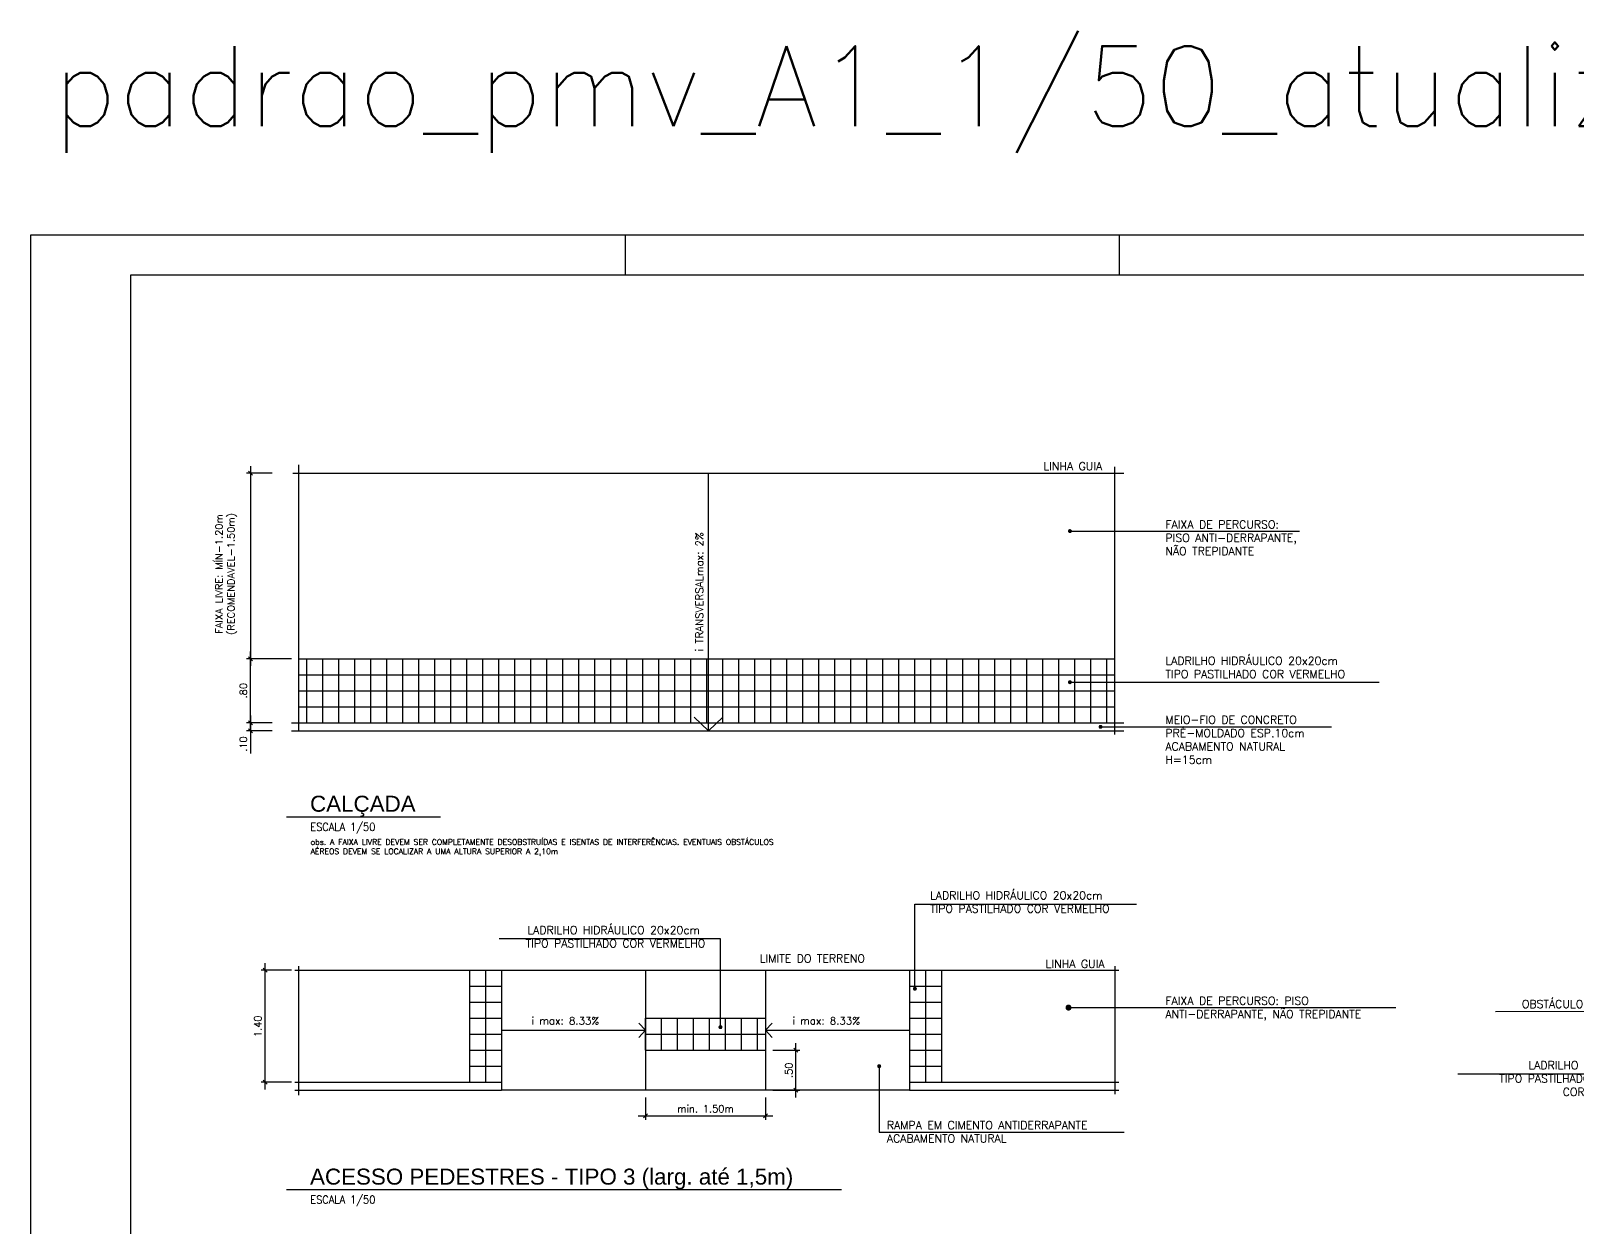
# Model space of a CAD drawing. Extents: x -1057 to 3416, y -340 to 4111.
# Drawn here: x -239.37 to -220.04, y 582.05 to 597 of the extents above; entities that cross this region are included whole.
import ezdxf
from ezdxf.enums import TextEntityAlignment as Align

# ---------------------------------------------------------------- set-up
doc = ezdxf.new("R2010")
doc.units = 0
doc.header["$LTSCALE"] = 50
doc.linetypes.add('ACAD_ISO04W100', pattern=[30, 24, -3, 0, -3])
for name, color, linetype in [('Cotas', 9, 'Continuous'), ('pena 0.09', 8, 'Continuous'), ('pena 0.1', 1, 'Continuous'), ('pena 0.2', 2, 'Continuous'), ('pena 0.5', 5, 'Continuous'), ('Texto 1', 7, 'Continuous'), ('Texto 2', 1, 'Continuous'), ('Texto 3', 3, 'Continuous')]:
    doc.layers.add(name, color=color, linetype=linetype)
doc.styles.add('arial', font='arial.ttf')
doc.styles.add('ROMANS', font='romans')
doc.styles.add('TT', font='arial.ttf')
doc.dimstyles.new('[m] 1-50', dxfattribs={"dimscale": 50, "dimtxt": 0.0018, "dimasz": 0.001, "dimexe": 0.001, "dimexo": 0.0018, "dimgap": 0.0005, "dimtad": 0, "dimzin": 4, "dimdsep": 46, "dimtxsty": 'ROMANS', "dimblk1": 'OBLIQUE', "dimblk2": 'OBLIQUE', "dimsah": 1, "dimcen": 0.001, "dimdle": 0.0018, "dimclrd": 256, "dimclre": 256, "dimclrt": 2, "dimadec": 0, "dimazin": 0, "dimtfac": 1, "dimtofl": 0, "dimtmove": 0, "dimatfit": 3, "dimldrblk": 'DOT', "dimfxl": 1, "dimtvp": 1, "dimtolj": 1, "dimtzin": 0, "dimarcsym": 0})
doc.dimstyles.new('[m] 1-75', dxfattribs={"dimscale": 75, "dimtxt": 0.0018, "dimasz": 0.001, "dimexe": 0.001, "dimexo": 0.0018, "dimgap": 0.0005, "dimtad": 0, "dimzin": 4, "dimdsep": 46, "dimtxsty": 'ROMANS', "dimblk1": 'OBLIQUE', "dimblk2": 'OBLIQUE', "dimsah": 1, "dimcen": 0.001, "dimdle": 0.0018, "dimclrd": 256, "dimclre": 256, "dimclrt": 2, "dimadec": 0, "dimazin": 0, "dimtfac": 1, "dimtofl": 0, "dimtmove": 0, "dimatfit": 3, "dimldrblk": 'DOT', "dimfxl": 1, "dimtvp": 1, "dimtolj": 1, "dimtzin": 0, "dimarcsym": 0})

# ---------------------------------------------------------------- blocks, each defined once
blk = doc.blocks.new('*U53')
at = {"color": 8}
for p, q in [((14.856, 58), (14.856, 57)), ((27.2, 58), (27.2, 57))]:
    blk.add_line(p, q, dxfattribs=at)
blk.add_lwpolyline([(0, 58), (82.7, 58), (82.7, 0), (0, 0)], close=True, dxfattribs=at)
at = {"color": 41}
blk.add_lwpolyline([(2.5, 57), (81.7, 57), (81.7, 1), (2.5, 1)], close=True, dxfattribs=at)
at = {"style": 'ROMANS'}
for tag, p, height in [('PRANCHA', (0.546, 60.716), 2), ('EQUIPE:', (64.485, 10.048), 0.2), ('REGIONAL', (68.085, 1.65), 0.2)]:
    blk.add_attdef(tag, p, '', height=height, dxfattribs=at)
at = {"color": 3, "style": 'arial'}
for tag, p in [('GERENCIA', (68.227, 13.23)), ('ETAPA', (68.114, 4.165))]:
    blk.add_attdef(tag, p, '', height=0.35, dxfattribs=at)
at = {"color": 2}
for tag, p, height, style in [('ADMINISTRAÇÃO', (68.199, 12.59), 0.2, 'arial'), ('SECRETÁRIO', (68.199, 11.922), 0.2, 'arial'), ('EQUIPE', (68.114, 10.032), 0.25, 'arial'), ('EQUIPE', (68.114, 9.632), 0.25, 'arial'), ('EQUIPE', (68.114, 9.232), 0.25, 'arial'), ('EQUIPE', (68.114, 8.832), 0.25, 'arial'), ('EQUIPE', (68.114, 8.432), 0.25, 'arial'), ('EQUIPE', (68.114, 8.032), 0.25, 'arial'), ('EQUIPE', (68.114, 7.632), 0.25, 'arial'), ('EQUIPE', (68.114, 7.232), 0.25, 'arial'), ('EQUIPE', (68.114, 6.832), 0.25, 'arial'), ('DESENHO', (78.445, 5.188), 0.25, 'ROMANS'), ('ESCALA', (78.445, 4.182), 0.25, 'ROMANS'), ('ASSUNTO', (68.114, 3.593), 0.3, 'arial'), ('ASSUNTO', (68.114, 3.164), 0.3, 'arial'), ('DATA', (78.445, 3.184), 0.25, 'ROMANS')]:
    blk.add_attdef(tag, p, '', height=height, dxfattribs=dict(at, style=style))
at = {"color": 4, "style": 'arial'}
blk.add_attdef('PROJETO', (68.114, 5.174), '', height=0.35, dxfattribs=at)
at = {"color": 6, "style": 'arial'}
blk.add_attdef('OBRA', (68.114, 2.169), '', height=0.4, dxfattribs=at)
at = {"color": 4, "style": 'arial'}
blk.add_attdef('NUM', text='', height=0.789, dxfattribs=at).set_placement((79.181, 1.511), align=Align.CENTER)
at = {"color": 9, "style": 'ROMANS'}
blk.add_attdef('ARQUIVO:', (82.058, 1.023), '', height=0.18, rotation=90, dxfattribs=at)
blk = doc.blocks.new('_OBLIQUE')
at = {"color": 0, "linetype": 'ByBlock'}
blk.add_line((-0.5, -0.5), (0.5, 0.5), dxfattribs=at)
blk = doc.blocks.new('*D76')
at = {"layer": 'Cotas', "lineweight": -2, "transparency": 16777216}
for p, q in [((-231.685, 583.674), (-231.685, 583.393)), ((-230.185, 583.674), (-230.185, 583.393)), ((-231.775, 583.443), (-230.095, 583.443))]:
    blk.add_line(p, q, dxfattribs=at)
at = {"layer": 'DEFPOINTS', "color": 0, "lineweight": -2, "transparency": 16777216}
for p in [(-231.685, 583.764), (-230.185, 583.764), (-230.185, 583.443)]:
    blk.add_point(p, dxfattribs=at)
at = {"layer": 'Cotas', "lineweight": -2, "transparency": 16777216, "xscale": 0.05, "yscale": 0.05, "zscale": 0.05, "rotation": 180}
blk.add_blockref('_OBLIQUE', (-231.685, 583.443), dxfattribs=at)
at = {"layer": 'Cotas', "lineweight": -2, "transparency": 16777216, "xscale": 0.05, "yscale": 0.05, "zscale": 0.05}
blk.add_blockref('_OBLIQUE', (-230.185, 583.443), dxfattribs=at)
at = {"layer": 'Cotas', "color": 2, "transparency": 16777216, "insert": (-230.935, 583.533), "char_height": 0.09, "attachment_point": 5, "style": 'ROMANS'}
blk.add_mtext('\\A1;min. 1.50m', dxfattribs=at)
blk = doc.blocks.new('_DOT')
at = {"color": 0, "linetype": 'ByBlock'}
blk.add_line((-0.5, 0), (-1, 0), dxfattribs=at)
at = {"color": 0, "linetype": 'ByBlock', "const_width": 0.5}
blk.add_lwpolyline([(-0.25, 0, 1), (0.25, 0, 1)], format="xyb", close=True, dxfattribs=at)
blk = doc.blocks.new('*D82')
at = {"layer": 'Cotas', "lineweight": -2, "transparency": 16777216}
for p, q in [((-236.621, 591.565), (-236.621, 589.067)), ((-236.352, 591.475), (-236.671, 591.475)), ((-236.107, 589.157), (-236.671, 589.157))]:
    blk.add_line(p, q, dxfattribs=at)
at = {"layer": 'DEFPOINTS', "color": 0, "lineweight": -2, "transparency": 16777216}
for p in [(-236.262, 591.475), (-236.621, 589.157), (-236.017, 589.157)]:
    blk.add_point(p, dxfattribs=at)
at = {"layer": 'Cotas', "lineweight": -2, "transparency": 16777216, "xscale": 0.05, "yscale": 0.05, "zscale": 0.05}
for p, rotation in [((-236.621, 591.475), 90), ((-236.621, 589.157), 270)]:
    blk.add_blockref('_OBLIQUE', p, dxfattribs=dict(at, rotation=rotation))
at = {"layer": 'Cotas', "color": 2, "transparency": 16777216, "insert": (-236.925, 590.216), "char_height": 0.09, "attachment_point": 5, "rotation": 90, "style": 'ROMANS'}
blk.add_mtext('\\A1;FAIXA LIVRE: MÍN-1.20m\\P(RECOMENDAVEL-1.50m)', dxfattribs=at)
blk = doc.blocks.new('*D83')
at = {"layer": 'Cotas', "lineweight": -2, "transparency": 16777216}
for p, q in [((-236.621, 588.447), (-236.621, 588.257)), ((-236.352, 588.357), (-236.671, 588.357)), ((-236.352, 588.257), (-236.671, 588.257)), ((-236.621, 588.257), (-236.621, 587.972))]:
    blk.add_line(p, q, dxfattribs=at)
at = {"layer": 'DEFPOINTS', "color": 0, "lineweight": -2, "transparency": 16777216}
for p in [(-236.621, 588.257), (-236.262, 588.357), (-236.262, 588.257)]:
    blk.add_point(p, dxfattribs=at)
at = {"layer": 'Cotas', "lineweight": -2, "transparency": 16777216, "xscale": 0.05, "yscale": 0.05, "zscale": 0.05}
for p, rotation in [((-236.621, 588.357), 90), ((-236.621, 588.257), 270)]:
    blk.add_blockref('_OBLIQUE', p, dxfattribs=dict(at, rotation=rotation))
at = {"layer": 'Cotas', "color": 2, "transparency": 16777216, "insert": (-236.711, 588.09), "char_height": 0.09, "attachment_point": 5, "rotation": 90, "style": 'ROMANS'}
blk.add_mtext('\\A1;.10', dxfattribs=at)
blk = doc.blocks.new('titulo_padrao_pmv')
at = {"layer": 'Texto 2', "linetype": 'Continuous', "style": 'ROMANS', "width": 0.9}
blk.add_attdef('ESCALA', (0.59269, -0.35325), '', height=0.2, dxfattribs=at)
at = {"layer": 'Texto 3', "style": 'ROMANS', "width": 0.9}
blk.add_attdef('TÍTULO', (0.58776, 0.12414), '', height=0.35, dxfattribs=at)
blk = doc.blocks.new('*D112')
at = {"layer": 'Cotas', "lineweight": -2, "transparency": 16777216}
for p, q in [((-236.439, 583.774), (-236.439, 585.354)), ((-236.107, 585.264), (-236.489, 585.264)), ((-236.107, 583.864), (-236.489, 583.864))]:
    blk.add_line(p, q, dxfattribs=at)
at = {"layer": 'DEFPOINTS', "color": 0, "lineweight": -2, "transparency": 16777216}
for p in [(-236.439, 585.264), (-236.017, 585.264), (-236.017, 583.864)]:
    blk.add_point(p, dxfattribs=at)
at = {"layer": 'Cotas', "lineweight": -2, "transparency": 16777216, "xscale": 0.05, "yscale": 0.05, "zscale": 0.05}
for p, rotation in [((-236.439, 585.264), 90), ((-236.439, 583.864), 270)]:
    blk.add_blockref('_OBLIQUE', p, dxfattribs=dict(at, rotation=rotation))
at = {"layer": 'Cotas', "color": 2, "transparency": 16777216, "insert": (-236.529, 584.564), "char_height": 0.09, "attachment_point": 5, "rotation": 90, "style": 'ROMANS'}
blk.add_mtext('\\A1;1.40', dxfattribs=at)
blk = doc.blocks.new('*D70')
at = {"layer": 'Cotas', "lineweight": -2, "transparency": 16777216}
for p, q in [((-236.621, 588.267), (-236.621, 589.247)), ((-236.531, 589.157), (-236.571, 589.157)), ((-236.531, 588.357), (-236.571, 588.357))]:
    blk.add_line(p, q, dxfattribs=at)
at = {"layer": 'DEFPOINTS', "color": 0, "lineweight": -2, "transparency": 16777216}
for p in [(-236.621, 589.157), (-236.621, 589.157), (-236.621, 588.357)]:
    blk.add_point(p, dxfattribs=at)
at = {"layer": 'Cotas', "lineweight": -2, "transparency": 16777216, "xscale": 0.05, "yscale": 0.05, "zscale": 0.05}
for p, rotation in [((-236.621, 589.157), 90), ((-236.621, 588.357), 270)]:
    blk.add_blockref('_OBLIQUE', p, dxfattribs=dict(at, rotation=rotation))
at = {"layer": 'Cotas', "color": 2, "transparency": 16777216, "insert": (-236.711, 588.757), "char_height": 0.09, "attachment_point": 5, "rotation": 90, "style": 'ROMANS'}
blk.add_mtext('\\A1;.80', dxfattribs=at)
blk = doc.blocks.new('*D71')
at = {"layer": 'Cotas', "lineweight": -2, "transparency": 16777216}
for p, q in [((-229.804, 583.674), (-229.804, 584.354)), ((-230.095, 584.264), (-229.754, 584.264)), ((-230.095, 583.764), (-229.754, 583.764))]:
    blk.add_line(p, q, dxfattribs=at)
at = {"layer": 'DEFPOINTS', "color": 0, "lineweight": -2, "transparency": 16777216}
for p in [(-230.185, 584.264), (-229.804, 584.264), (-230.185, 583.764)]:
    blk.add_point(p, dxfattribs=at)
at = {"layer": 'Cotas', "lineweight": -2, "transparency": 16777216, "xscale": 0.05, "yscale": 0.05, "zscale": 0.05}
for p, rotation in [((-229.804, 584.264), 90), ((-229.804, 583.764), 270)]:
    blk.add_blockref('_OBLIQUE', p, dxfattribs=dict(at, rotation=rotation))
at = {"layer": 'Cotas', "color": 2, "transparency": 16777216, "insert": (-229.894, 584.014), "char_height": 0.09, "attachment_point": 5, "rotation": 90, "style": 'ROMANS'}
blk.add_mtext('\\A1;.50', dxfattribs=at)

msp = doc.modelspace()

# ---------------------------------------------------------------- linework, layer by layer
at = {"layer": 'pena 0.09', "linetype": 'ACAD_ISO04W100', "ltscale": 0.01}
for p, q in [((-236.017, 588.257), (-236.017, 591.579)), ((-225.82, 588.212), (-225.82, 591.555)), ((-236.017, 583.701), (-236.017, 585.314)), ((-225.82, 585.314), (-225.82, 583.714))]:
    msp.add_line(p, q, dxfattribs=at)
at = {"layer": 'pena 0.09'}
for p, q in [((-230.897, 588.257), (-230.897, 591.475)), ((-230.897, 588.257), (-231.075, 588.425)), ((-230.897, 588.257), (-230.719, 588.425)), ((-228.318, 586.09), (-225.549, 586.09)), ((-230.748, 585.656), (-233.512, 585.656)), ((-231.685, 584.514), (-231.769, 584.603)), ((-230.185, 584.514), (-230.101, 584.603)), ((-233.485, 584.514), (-231.685, 584.514)), ((-231.685, 584.514), (-231.769, 584.425)), ((-230.185, 584.514), (-228.385, 584.514)), ((-230.185, 584.514), (-230.101, 584.425))]:
    msp.add_line(p, q, dxfattribs=at)
msp.add_lwpolyline([(-228.764, 583.24), (-225.704, 583.24)], dxfattribs=at)
at = {"layer": 'pena 0.1', "color": 1}
for p, q in [((-236.017, 589.157), (-225.82, 589.157)), ((-235.918, 588.357), (-235.918, 589.157)), ((-235.718, 588.357), (-235.718, 589.157)), ((-235.518, 588.357), (-235.518, 589.157)), ((-235.318, 588.357), (-235.318, 589.157)), ((-235.118, 588.357), (-235.118, 589.157)), ((-234.918, 588.357), (-234.918, 589.157)), ((-234.718, 588.357), (-234.718, 589.157)), ((-234.518, 588.357), (-234.518, 589.157)), ((-234.318, 588.357), (-234.318, 589.157)), ((-234.118, 588.357), (-234.118, 589.157)), ((-233.918, 588.357), (-233.918, 589.157)), ((-233.718, 588.357), (-233.718, 589.157)), ((-233.518, 588.357), (-233.518, 589.157)), ((-233.318, 588.357), (-233.318, 589.157)), ((-233.118, 588.357), (-233.118, 589.157)), ((-232.918, 588.357), (-232.918, 589.157)), ((-232.718, 588.357), (-232.718, 589.157)), ((-232.518, 588.357), (-232.518, 589.157)), ((-232.318, 588.357), (-232.318, 589.157)), ((-232.118, 588.357), (-232.118, 589.157)), ((-231.918, 588.357), (-231.918, 589.157)), ((-231.718, 588.357), (-231.718, 589.157)), ((-231.518, 588.357), (-231.518, 589.157)), ((-231.318, 588.357), (-231.318, 589.157)), ((-231.118, 588.357), (-231.118, 589.157)), ((-230.918, 588.357), (-230.918, 589.157)), ((-230.718, 588.357), (-230.718, 589.157)), ((-230.518, 588.357), (-230.518, 589.157)), ((-230.318, 588.357), (-230.318, 589.157)), ((-230.118, 588.357), (-230.118, 589.157)), ((-229.918, 588.357), (-229.918, 589.157)), ((-229.718, 588.357), (-229.718, 589.157)), ((-229.518, 588.357), (-229.518, 589.157)), ((-229.318, 588.357), (-229.318, 589.157)), ((-229.118, 588.357), (-229.118, 589.157)), ((-228.918, 588.357), (-228.918, 589.157)), ((-228.718, 588.357), (-228.718, 589.157)), ((-228.518, 588.357), (-228.518, 589.157)), ((-228.318, 588.357), (-228.318, 589.157)), ((-228.118, 588.357), (-228.118, 589.157)), ((-227.918, 588.357), (-227.918, 589.157)), ((-227.718, 588.357), (-227.718, 589.157)), ((-227.518, 588.357), (-227.518, 589.157)), ((-227.318, 588.357), (-227.318, 589.157)), ((-227.118, 588.357), (-227.118, 589.157)), ((-226.918, 588.357), (-226.918, 589.157)), ((-226.718, 588.357), (-226.718, 589.157)), ((-226.518, 588.357), (-226.518, 589.157)), ((-226.318, 588.357), (-226.318, 589.157)), ((-226.118, 588.357), (-226.118, 589.157)), ((-225.918, 588.357), (-225.918, 589.157)), ((-236.017, 588.957), (-225.82, 588.957)), ((-236.017, 588.757), (-225.82, 588.757)), ((-236.017, 588.557), (-225.82, 588.557)), ((-228.185, 585.264), (-228.185, 583.864)), ((-227.985, 585.264), (-227.985, 583.864))]:
    msp.add_line(p, q, dxfattribs=at)
at = {"layer": 'pena 0.1', "color": 1, "linetype": 'Continuous'}
for p, q in [((-236.171, 587.183), (-234.245, 587.183)), ((-236.171, 582.523), (-229.235, 582.523))]:
    msp.add_line(p, q, dxfattribs=at)
at = {"layer": 'pena 0.1'}
for p, q in [((-233.885, 585.264), (-233.885, 583.864)), ((-233.685, 585.264), (-233.685, 583.864))]:
    msp.add_line(p, q, dxfattribs=at)
for points in [[(-233.885, 585.064), (-233.485, 585.064)], [(-228.385, 585.064), (-227.985, 585.064)], [(-233.885, 584.864), (-233.485, 584.864)], [(-228.385, 584.864), (-227.985, 584.864)], [(-233.885, 584.664), (-233.485, 584.664)], [(-231.685, 584.664), (-230.185, 584.664)], [(-231.685, 584.264), (-231.685, 584.664)], [(-231.485, 584.264), (-231.485, 584.664)], [(-231.285, 584.264), (-231.285, 584.664)], [(-231.085, 584.264), (-231.085, 584.664)], [(-230.885, 584.264), (-230.885, 584.664)], [(-230.685, 584.264), (-230.685, 584.664)], [(-230.485, 584.264), (-230.485, 584.664)], [(-230.285, 584.264), (-230.285, 584.664)], [(-228.385, 584.664), (-227.985, 584.664)], [(-233.885, 584.464), (-233.485, 584.464)], [(-231.685, 584.464), (-230.185, 584.464)], [(-228.385, 584.464), (-227.985, 584.464)], [(-233.885, 584.264), (-233.485, 584.264)], [(-231.685, 584.264), (-230.185, 584.264)], [(-228.385, 584.264), (-227.985, 584.264)], [(-233.885, 584.064), (-233.485, 584.064)], [(-228.385, 584.064), (-227.985, 584.064)]]:
    msp.add_lwpolyline(points, dxfattribs=at)
at = {"layer": 'pena 0.2', "color": 2}
for p, q in [((-236.107, 588.357), (-225.705, 588.357)), ((-236.107, 588.257), (-225.705, 588.257)), ((-236.067, 583.864), (-233.485, 583.864)), ((-236.067, 583.764), (-233.485, 583.764)), ((-233.485, 583.864), (-233.485, 583.764)), ((-228.385, 583.864), (-225.77, 583.864)), ((-228.385, 583.864), (-228.385, 583.764)), ((-228.385, 583.764), (-225.77, 583.764))]:
    msp.add_line(p, q, dxfattribs=at)
at = {"layer": 'pena 0.2'}
for p, q in [((-233.485, 585.264), (-233.485, 583.864)), ((-231.685, 585.264), (-231.685, 583.764)), ((-230.185, 585.264), (-230.185, 583.764)), ((-228.385, 585.264), (-228.385, 583.864)), ((-228.385, 583.764), (-233.485, 583.764))]:
    msp.add_line(p, q, dxfattribs=at)
at = {"layer": 'pena 0.5', "color": 5}
msp.add_line((-236.09, 591.475), (-225.705, 591.475), dxfattribs=at)
msp.add_lwpolyline([(-236.067, 585.264), (-225.77, 585.264)], dxfattribs=at)

# ---------------------------------------------------------------- block references
ref = msp.add_blockref('*U53', (-239.365, 565.454), dxfattribs=dict(xscale=0.5, yscale=0.5, zscale=0.5))
ref.add_attrib('PRANCHA', 'padrao_pmv_A1_1/50_atualização: 30/06/08', (-239.092, 595.813), dxfattribs={"height": 1, "style": 'ROMANS'})
at = {"layer": 'Texto 2'}
ref = msp.add_blockref('titulo_padrao_pmv', (-236.171, 587.183), dxfattribs=dict(at, xscale=50, yscale=50, zscale=50))
ref.add_attrib('TÍTULO', 'CALÇADA', (-235.877, 587.245), dxfattribs={"layer": '0', "color": 3, "height": 0.2, "style": 'TT'})
ref.add_attrib('ESCALA', 'ESCALA 1/50', (-235.874, 587.006), dxfattribs={"layer": '0', "color": 2, "height": 0.1, "style": 'ROMANS', "width": 0.9})
ref = msp.add_blockref('titulo_padrao_pmv', (-236.171, 582.523), dxfattribs=dict(at, xscale=50, yscale=50, zscale=50))
ref.add_attrib('TÍTULO', 'ACESSO PEDESTRES - TIPO 3 (larg. até 1,5m)', (-235.877, 582.585), dxfattribs={"layer": '0', "color": 3, "height": 0.2, "style": 'TT'})
ref.add_attrib('ESCALA', 'ESCALA 1/50', (-235.874, 582.347), dxfattribs={"layer": '0', "color": 2, "height": 0.1, "style": 'ROMANS', "width": 0.9})

# ---------------------------------------------------------------- texts
at = {"layer": 'Texto 1', "linetype": 'Continuous', "style": 'ROMANS'}
for s, insert, char_height, width, attachment_point in [('LINHA GUIA', (-226.713, 591.613), 0.1, 3.31237, 1), ('FAIXA DE PERCURSO:\\PPISO ANTI-DERRAPANTE, NÃO TREPIDANTE', (-225.187, 590.885), 0.1, 1.92618, 1), ('LADRILHO HIDRÁULICO 20x20cm TIPO PASTILHADO COR VERMELHO', (-225.187, 589.182), 0.1, 2.56757, 1), ('MEIO-FIO DE CONCRETO\\PPRÉ-MOLDADO ESP.10cm\\PACABAMENTO NATURAL\\PH=15cm', (-225.187, 588.445), 0.1, 3.30843, 1), ('obs. A FAIXA LIVRE DEVEM SER COMPLETAMENTE DESOBSTRUÍDAS E ISENTAS DE INTERFERÊNCIAS. EVENTUAIS OBSTÁCULOS AÉREOS DEVEM SE LOCALIZAR A UMA ALTURA SUPERIOR A 2,10m', (-235.87, 586.901), 0.07, 6.3606, 1), ('LADRILHO HIDRÁULICO 20x20cm TIPO PASTILHADO COR VERMELHO', (-228.129, 586.25), 0.1, 2.56757, 1), ('LADRILHO HIDRÁULICO 20x20cm  TIPO PASTILHADO COR VERMELHO', (-230.937, 585.816), 0.1, 2.63229, 3), ('LIMITE DO TERRENO', (-230.258, 585.361), 0.1, 1.69275, 7), ('LINHA GUIA', (-226.684, 585.393), 0.1, 1.27626, 1), ('FAIXA DE PERCURSO: PISO ANTI-DERRAPANTE, NÃO TREPIDANTE', (-225.187, 584.933), 0.1, 2.80061, 1), ('OBSTÁCULO SUSPENSO', (-219.185, 584.892), 0.1, 2.62997, 3), ('LADRILHO HIDRÁULICO\\PTIPO PASTILHADO 20x20cm\\PCOR VERMELHO', (-219.185, 584.127), 0.1, 2.62997, 3), ('RAMPA EM CIMENTO ANTIDERRAPANTE\\PACABAMENTO NATURAL', (-228.668, 583.378), 0.1, 3.44145, 1)]:
    msp.add_mtext(s, dxfattribs=dict(at, insert=insert, char_height=char_height, width=width, attachment_point=attachment_point))
at = {"layer": 'Texto 2', "linetype": 'Continuous', "insert": (-231.058, 589.25), "char_height": 0.09375, "attachment_point": 1, "rotation": 90, "style": 'ROMANS'}
msp.add_mtext('i TRANSVERSALmax: 2%', dxfattribs=at)
at = {"layer": 'Texto 2', "linetype": 'Continuous', "char_height": 0.09375, "attachment_point": 1, "style": 'ROMANS'}
for insert in [(-233.108, 584.679), (-229.848, 584.679)]:
    msp.add_mtext('i max: 8.33%', dxfattribs=dict(at, insert=insert))

# ---------------------------------------------------------------- dimensions: what is measured, and where the dimension line sits
at = {"layer": 'Cotas'}
dim = msp.add_linear_dim(base=(-236.621, 589.157), p1=(-236.262, 591.475), p2=(-236.017, 589.157), angle=90, text='FAIXA LIVRE: MÍN-1.20m\\P(RECOMENDAVEL-1.50m)', dimstyle='[m] 1-50', dxfattribs=at)
dim.commit()
dim.dimension.update_dxf_attribs({"geometry": '*D82', "text_midpoint": (-236.621, 590.216), "dimtype": 160})
for base, p1, p2, picture, middle in [((-236.621, 589.157), (-236.621, 588.357), (-236.621, 589.157), '*D70', (-236.711, 588.757)), ((-236.439, 585.264), (-236.017, 583.864), (-236.017, 585.264), '*D112', (-236.529, 584.564)), ((-229.804, 584.264), (-230.185, 583.764), (-230.185, 584.264), '*D71', (-229.894, 584.014))]:
    dim = msp.add_linear_dim(base=base, p1=p1, p2=p2, angle=90, dimstyle='[m] 1-50', dxfattribs=at)
    dim.commit()
    dim.dimension.update_dxf_attribs({"geometry": picture, "text_midpoint": middle})
dim = msp.add_linear_dim(base=(-236.621, 588.257), p1=(-236.262, 588.357), p2=(-236.262, 588.257), angle=90, dimstyle='[m] 1-50', dxfattribs=at)
dim.commit()
dim.dimension.update_dxf_attribs({"geometry": '*D83', "text_midpoint": (-236.621, 588.09), "dimtype": 160})
dim = msp.add_aligned_dim(p1=(-231.685, 583.764), p2=(-230.185, 583.764), distance=-0.321, text='min. 1.50m', dimstyle='[m] 1-50', dxfattribs=at)
dim.commit()
dim.dimension.update_dxf_attribs({"geometry": '*D76', "text_midpoint": (-230.935, 583.533)})

# ---------------------------------------------------------------- leaders
at = {"layer": 'pena 0.09'}
for points, dimstyle in [([(-226.38, 590.752), (-223.51, 590.752)], '[m] 1-50'), ([(-226.38, 588.864), (-222.516, 588.864)], '[m] 1-50'), ([(-225.997, 588.306), (-223.11, 588.306)], '[m] 1-50'), ([(-228.318, 585.033), (-228.318, 586.09)], '[m] 1-50'), ([(-230.748, 584.553), (-230.748, 585.656)], '[m] 1-50'), ([(-226.398, 584.797), (-222.306, 584.797)], '[m] 1-75'), ([(-217.667, 584.747), (-221.061, 584.746)], '[m] 1-75'), ([(-228.764, 584.065), (-228.764, 583.24)], '[m] 1-50'), ([(-218.213, 583.964), (-221.533, 583.964)], '[m] 1-75')]:
    msp.add_leader(points, dimstyle=dimstyle, dxfattribs=at)

doc.saveas('drawing.dxf')
